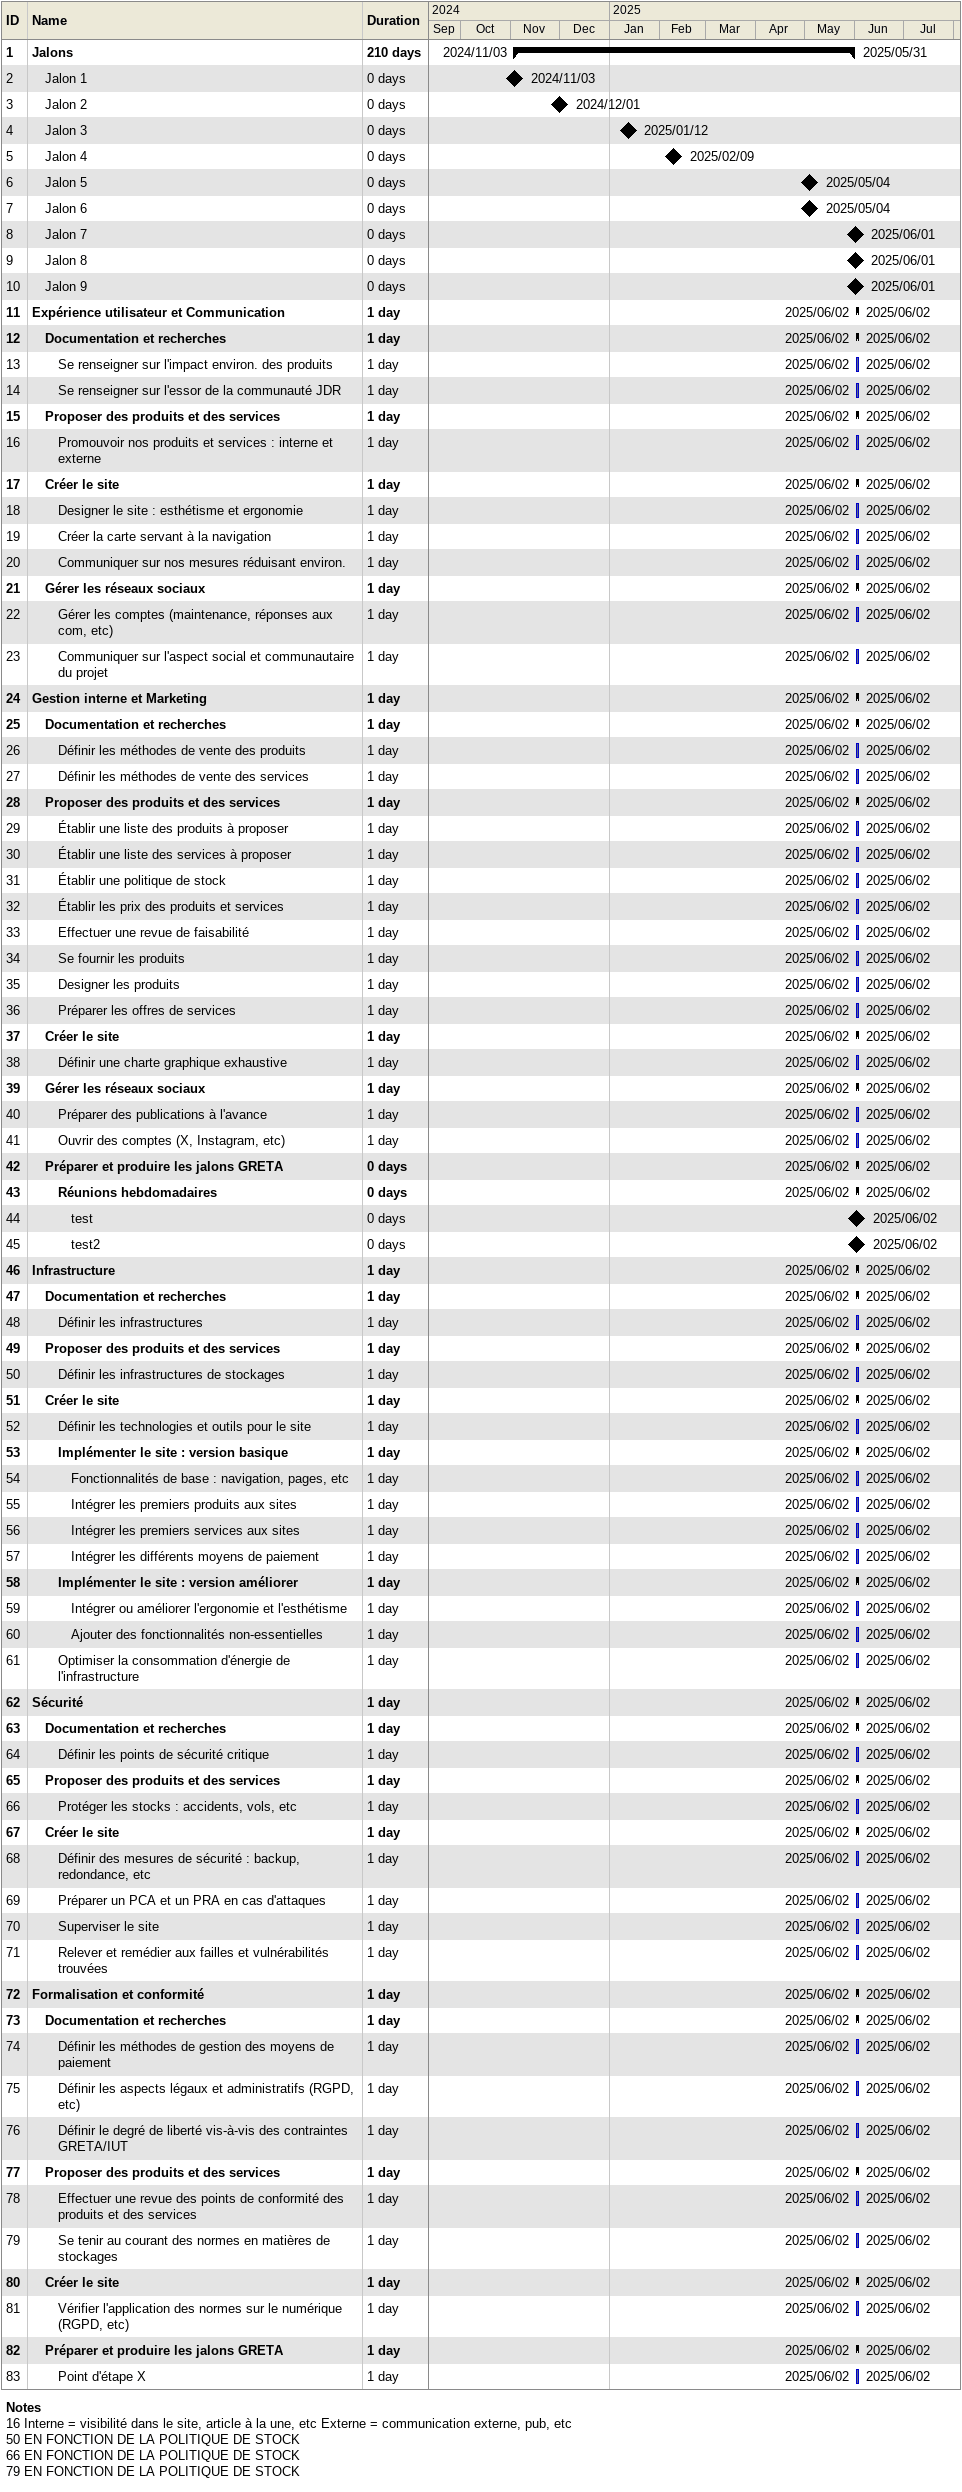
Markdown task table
| ID | Level | Task | Duration | Start | Finish |
|---|---|---|---|---|---|
| 1 | 1 | **Jalons** | 210d | 2024-11-03 | 2025-05-31 |
| 2 | 2 | Jalon 1 | 0d | 2024-11-03 | 2024-11-03 |
| 3 | 2 | Jalon 2 | 0d | 2024-12-01 | 2024-12-01 |
| 4 | 2 | Jalon 3 | 0d | 2025-01-12 | 2025-01-12 |
| 5 | 2 | Jalon 4 | 0d | 2025-02-09 | 2025-02-09 |
| 6 | 2 | Jalon 5 | 0d | 2025-05-04 | 2025-05-04 |
| 7 | 2 | Jalon 6 | 0d | 2025-05-04 | 2025-05-04 |
| 8 | 2 | Jalon 7 | 0d | 2025-06-01 | 2025-06-01 |
| 9 | 2 | Jalon 8 | 0d | 2025-06-01 | 2025-06-01 |
| 10 | 2 | Jalon 9 | 0d | 2025-06-01 | 2025-06-01 |
| 11 | 1 | **Expérience utilisateur et Communication** | 1d | 2025-06-02 | 2025-06-02 |
| 12 | 2 | **Documentation et recherches** | 1d | 2025-06-02 | 2025-06-02 |
| 13 | 3 | Se renseigner sur l'impact environ. des produits | 1d | 2025-06-02 | 2025-06-02 |
| 14 | 3 | Se renseigner sur l'essor de la communauté JDR | 1d | 2025-06-02 | 2025-06-02 |
| 15 | 2 | **Proposer des produits et des services** | 1d | 2025-06-02 | 2025-06-02 |
| 16 | 3 | Promouvoir nos produits et services : interne et externe | 1d | 2025-06-02 | 2025-06-02 |
| 17 | 2 | **Créer le site** | 1d | 2025-06-02 | 2025-06-02 |
| 18 | 3 | Designer le site : esthétisme et ergonomie | 1d | 2025-06-02 | 2025-06-02 |
| 19 | 3 | Créer la carte servant à la navigation | 1d | 2025-06-02 | 2025-06-02 |
| 20 | 3 | Communiquer sur nos mesures réduisant environ. | 1d | 2025-06-02 | 2025-06-02 |
| 21 | 2 | **Gérer les réseaux sociaux** | 1d | 2025-06-02 | 2025-06-02 |
| 22 | 3 | Gérer les comptes (maintenance, réponses aux com, etc) | 1d | 2025-06-02 | 2025-06-02 |
| 23 | 3 | Communiquer sur l'aspect social et communautaire du projet | 1d | 2025-06-02 | 2025-06-02 |
| 24 | 1 | **Gestion interne et Marketing** | 1d | 2025-06-02 | 2025-06-02 |
| 25 | 2 | **Documentation et recherches** | 1d | 2025-06-02 | 2025-06-02 |
| 26 | 3 | Définir les méthodes de vente des produits | 1d | 2025-06-02 | 2025-06-02 |
| 27 | 3 | Définir les méthodes de vente des services | 1d | 2025-06-02 | 2025-06-02 |
| 28 | 2 | **Proposer des produits et des services** | 1d | 2025-06-02 | 2025-06-02 |
| 29 | 3 | Établir une liste des produits à proposer | 1d | 2025-06-02 | 2025-06-02 |
| 30 | 3 | Établir une liste des services à proposer | 1d | 2025-06-02 | 2025-06-02 |
| 31 | 3 | Établir une politique de stock | 1d | 2025-06-02 | 2025-06-02 |
| 32 | 3 | Établir les prix des produits et services | 1d | 2025-06-02 | 2025-06-02 |
| 33 | 3 | Effectuer une revue de faisabilité | 1d | 2025-06-02 | 2025-06-02 |
| 34 | 3 | Se fournir les produits | 1d | 2025-06-02 | 2025-06-02 |
| 35 | 3 | Designer les produits | 1d | 2025-06-02 | 2025-06-02 |
| 36 | 3 | Préparer les offres de services | 1d | 2025-06-02 | 2025-06-02 |
| 37 | 2 | **Créer le site** | 1d | 2025-06-02 | 2025-06-02 |
| 38 | 3 | Définir une charte graphique exhaustive | 1d | 2025-06-02 | 2025-06-02 |
| 39 | 2 | **Gérer les réseaux sociaux** | 1d | 2025-06-02 | 2025-06-02 |
| 40 | 3 | Préparer des publications à l'avance | 1d | 2025-06-02 | 2025-06-02 |
| 41 | 3 | Ouvrir des comptes (X, Instagram, etc) | 1d | 2025-06-02 | 2025-06-02 |
| 42 | 2 | **Préparer et produire les jalons GRETA** | 0d | 2025-06-02 | 2025-06-02 |
| 43 | 3 | **Réunions hebdomadaires** | 0d | 2025-06-02 | 2025-06-02 |
| 44 | 4 | test | 0d | 2025-06-02 | 2025-06-02 |
| 45 | 4 | test2 | 0d | 2025-06-02 | 2025-06-02 |
| 46 | 1 | **Infrastructure** | 1d | 2025-06-02 | 2025-06-02 |
| 47 | 2 | **Documentation et recherches** | 1d | 2025-06-02 | 2025-06-02 |
| 48 | 3 | Définir les infrastructures | 1d | 2025-06-02 | 2025-06-02 |
| 49 | 2 | **Proposer des produits et des services** | 1d | 2025-06-02 | 2025-06-02 |
| 50 | 3 | Définir les infrastructures de stockages | 1d | 2025-06-02 | 2025-06-02 |
| 51 | 2 | **Créer le site** | 1d | 2025-06-02 | 2025-06-02 |
| 52 | 3 | Définir les technologies et outils pour le site | 1d | 2025-06-02 | 2025-06-02 |
| 53 | 3 | **Implémenter le site : version basique** | 1d | 2025-06-02 | 2025-06-02 |
| 54 | 4 | Fonctionnalités de base : navigation, pages, etc | 1d | 2025-06-02 | 2025-06-02 |
| 55 | 4 | Intégrer les premiers produits aux sites | 1d | 2025-06-02 | 2025-06-02 |
| 56 | 4 | Intégrer les premiers services aux sites | 1d | 2025-06-02 | 2025-06-02 |
| 57 | 4 | Intégrer les différents moyens de paiement | 1d | 2025-06-02 | 2025-06-02 |
| 58 | 3 | **Implémenter le site : version améliorer** | 1d | 2025-06-02 | 2025-06-02 |
| 59 | 4 | Intégrer ou améliorer l'ergonomie et l'esthétisme | 1d | 2025-06-02 | 2025-06-02 |
| 60 | 4 | Ajouter des fonctionnalités non-essentielles | 1d | 2025-06-02 | 2025-06-02 |
| 61 | 3 | Optimiser la consommation d'énergie de l'infrastructure | 1d | 2025-06-02 | 2025-06-02 |
| 62 | 1 | **Sécurité** | 1d | 2025-06-02 | 2025-06-02 |
| 63 | 2 | **Documentation et recherches** | 1d | 2025-06-02 | 2025-06-02 |
| 64 | 3 | Définir les points de sécurité critique | 1d | 2025-06-02 | 2025-06-02 |
| 65 | 2 | **Proposer des produits et des services** | 1d | 2025-06-02 | 2025-06-02 |
| 66 | 3 | Protéger les stocks : accidents, vols, etc | 1d | 2025-06-02 | 2025-06-02 |
| 67 | 2 | **Créer le site** | 1d | 2025-06-02 | 2025-06-02 |
| 68 | 3 | Définir des mesures de sécurité : backup, redondance, etc | 1d | 2025-06-02 | 2025-06-02 |
| 69 | 3 | Préparer un PCA et un PRA en cas d'attaques | 1d | 2025-06-02 | 2025-06-02 |
| 70 | 3 | Superviser le site | 1d | 2025-06-02 | 2025-06-02 |
| 71 | 3 | Relever et remédier aux failles et vulnérabilités trouvées | 1d | 2025-06-02 | 2025-06-02 |
| 72 | 1 | **Formalisation et conformité** | 1d | 2025-06-02 | 2025-06-02 |
| 73 | 2 | **Documentation et recherches** | 1d | 2025-06-02 | 2025-06-02 |
| 74 | 3 | Définir les méthodes de gestion des moyens de paiement | 1d | 2025-06-02 | 2025-06-02 |
| 75 | 3 | Définir les aspects légaux et administratifs (RGPD, etc) | 1d | 2025-06-02 | 2025-06-02 |
| 76 | 3 | Définir le degré de liberté vis-à-vis des contraintes GRETA/IUT | 1d | 2025-06-02 | 2025-06-02 |
| 77 | 2 | **Proposer des produits et des services** | 1d | 2025-06-02 | 2025-06-02 |
| 78 | 3 | Effectuer une revue des points de conformité des produits et des services | 1d | 2025-06-02 | 2025-06-02 |
| 79 | 3 | Se tenir au courant des normes en matières de stockages | 1d | 2025-06-02 | 2025-06-02 |
| 80 | 2 | **Créer le site** | 1d | 2025-06-02 | 2025-06-02 |
| 81 | 3 | Vérifier l'application des normes sur le numérique (RGPD, etc) | 1d | 2025-06-02 | 2025-06-02 |
| 82 | 2 | **Préparer et produire les jalons GRETA** | 1d | 2025-06-02 | 2025-06-02 |
| 83 | 3 | Point d'étape X | 1d | 2025-06-02 | 2025-06-02 |

Notes
- 16: Interne = visibilité dans le site, article à la une, etc Externe = communication externe, pub, etc
- 50: EN FONCTION DE LA POLITIQUE DE STOCK
- 66: EN FONCTION DE LA POLITIQUE DE STOCK
- 79: EN FONCTION DE LA POLITIQUE DE STOCK
